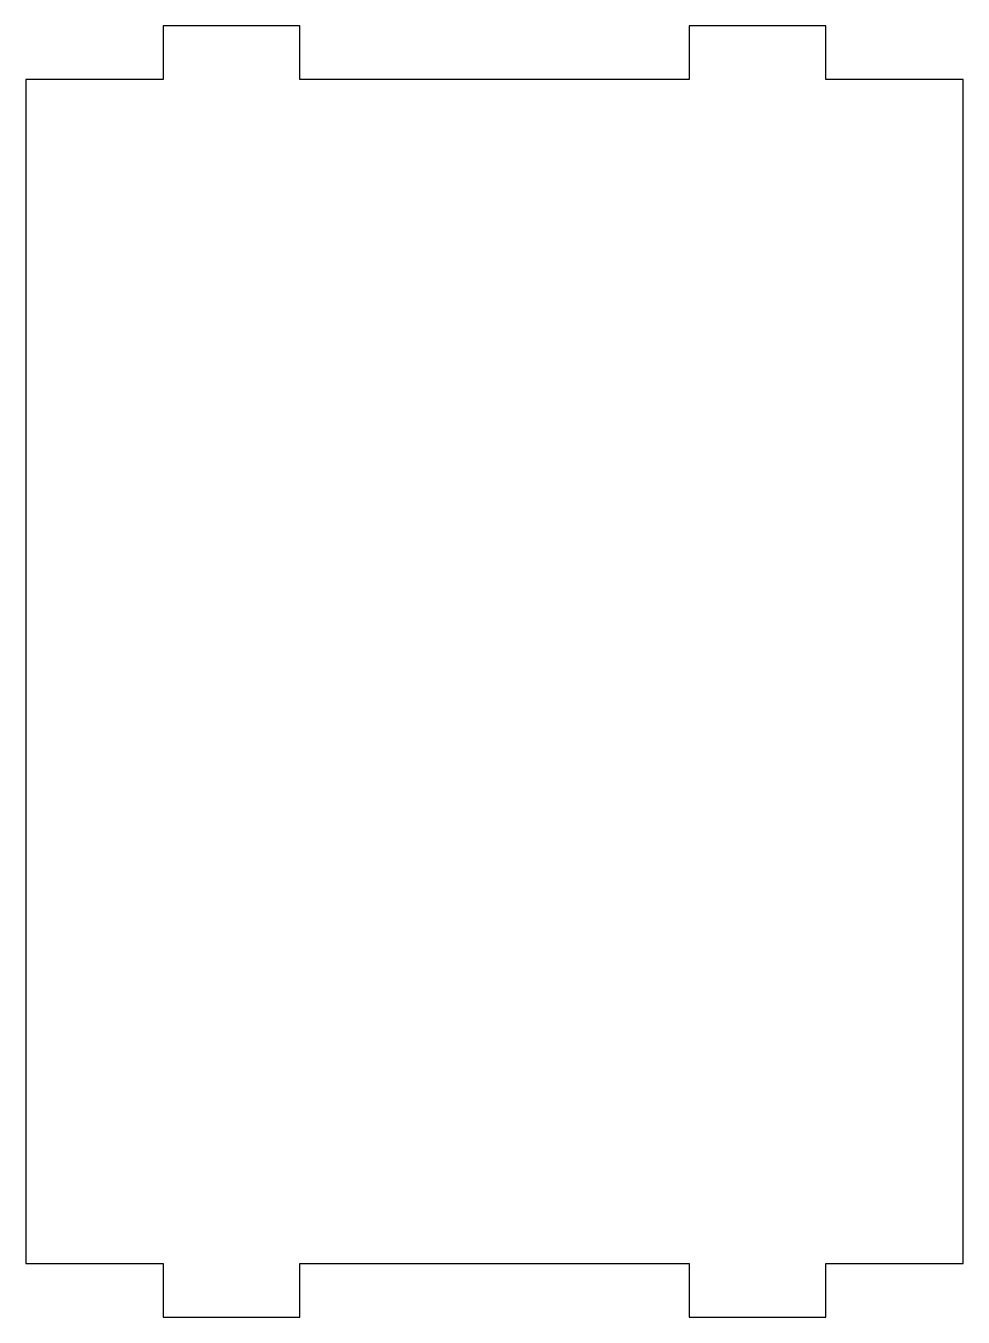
# Model space of a CAD drawing. Header units: millimetres. Extents: x -15 to 88, y -142 to 0.
import ezdxf

# ---------------------------------------------------------------- set-up
doc = ezdxf.new("R2010")
doc.units = ezdxf.units.MM

msp = doc.modelspace()

# ---------------------------------------------------------------- linework, layer by layer
msp.add_lwpolyline([(-15, -136), (0.1, -136), (0.1, -136.1), (0.1, -141.9), (15.1, -141.9), (15.1, -136), (57.9, -136), (57.9, -141.9), (72.9, -141.9), (72.9, -136), (88, -136), (88, -6), (72.9, -6), (72.9, -0.1), (57.9, -0.1), (57.9, -6), (15.1, -6), (15.1, -0.1), (0.1, -0.1), (0.1, -6), (-15, -6)], close=True)

doc.saveas('drawing.dxf')
